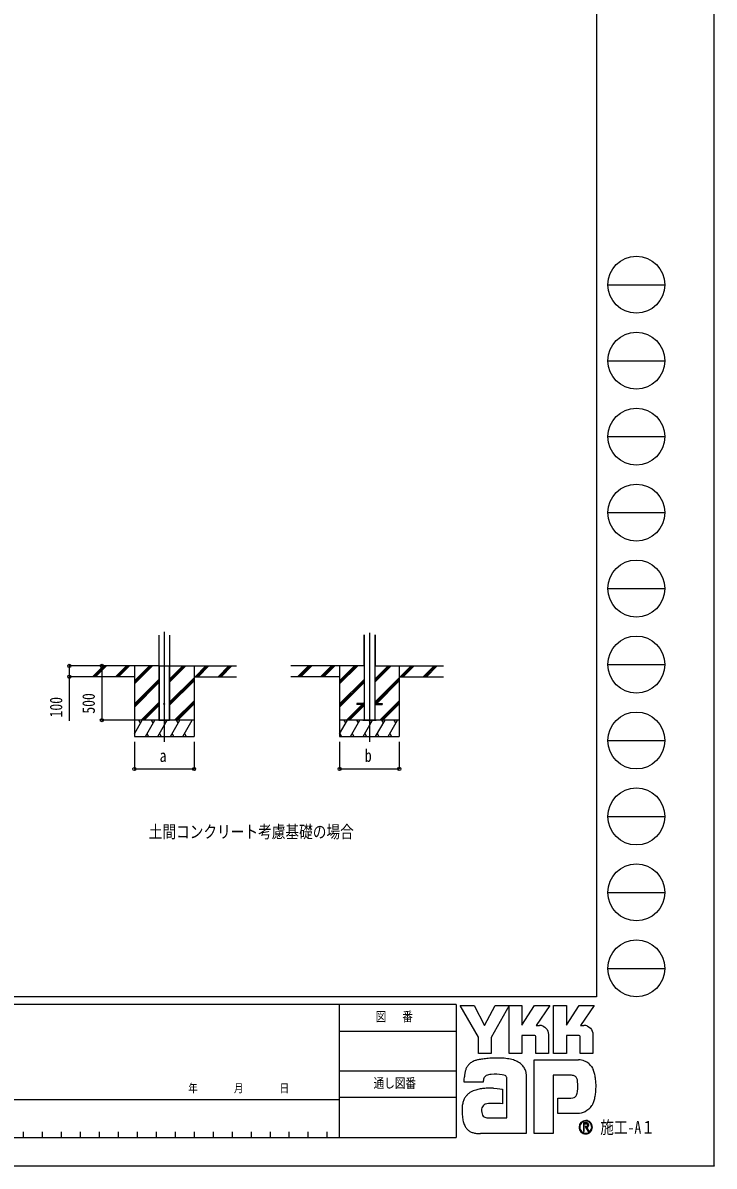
# Model space of a CAD drawing. Units: millimetres, scale not verified. Extents: x -14718 to 14718, y -10396 to 10396.
# Drawn here: x 8344 to 14718, y -10396 to 139 of the extents above; entities that cross this region are included whole.
import ezdxf
from ezdxf.enums import TextEntityAlignment as Align

# ---------------------------------------------------------------- set-up
doc = ezdxf.new("R2010")
doc.units = ezdxf.units.MM
doc.header["$LTSCALE"] = 50
for name, color, linetype in [('0-2_USER1', 3, 'Continuous'), ('0-3_YKK_12', 2, 'Continuous'), ('0-4_YKK_A1', 4, 'Continuous'), ('0-5_YKK_D', 6, 'Continuous'), ('0-6_YKK_ZWAK', 7, 'Continuous')]:
    doc.layers.add(name, color=color, linetype=linetype)
doc.styles.add('ＭＳ ゴシック', font='')
doc.styles.get('ＭＳ ゴシック').set_extended_font_data('MS Gothic')

msp = doc.modelspace()

# ---------------------------------------------------------------- linework, layer by layer
at = {"layer": '0-3_YKK_12'}
for p, q in [((9646.95, -5472.45), (9646.95, -6486.3)), ((11539.36, -5483.1), (11539.36, -6486.3))]:
    msp.add_line(p, q, dxfattribs=at)
at = {"layer": '0-4_YKK_A1'}
for p, q in [((9596.95, -5501.95), (9596.95, -6286.3)), ((9696.95, -5501.95), (9696.95, -6286.3)), ((9696.95, -5501.95), (9696.95, -6286.3)), ((11488.96, -5500.95), (11488.96, -5786.3)), ((11489.36, -5500.95), (11489.36, -6286.3)), ((11589.36, -5500.95), (11589.36, -6286.3)), ((11590.96, -5500.95), (11590.96, -5786.3)), ((9596.95, -5786.3), (8921, -5786.3)), ((8987.69, -5884.9), (9086.28, -5786.3)), ((9000.42, -5886.3), (9100.43, -5786.3)), ((9014.57, -5886.3), (9114.57, -5786.3)), ((9199.82, -5884.9), (9298.42, -5786.3)), ((9212.56, -5886.3), (9312.56, -5786.3)), ((9226.7, -5886.3), (9326.7, -5786.3)), ((9371.95, -5786.3), (9371.95, -6436.3)), ((9371.95, -5953.18), (9538.83, -5786.3)), ((9371.95, -5939.04), (9524.69, -5786.3)), ((9371.95, -5924.9), (9510.55, -5786.3)), ((9596.95, -5786.3), (9696.95, -5786.3)), ((9599.45, -5786.3), (9599.45, -6286.3)), ((9600.95, -5786.3), (9600.95, -6286.3)), ((9692.95, -5786.3), (9692.95, -6286.3)), ((9694.45, -5786.3), (9694.45, -6286.3)), ((9696.95, -5936.55), (9847.2, -5786.3)), ((9696.95, -5922.41), (9833.06, -5786.3)), ((9696.95, -5908.26), (9818.91, -5786.3)), ((9696.95, -5786.3), (10312.57, -5786.3)), ((9921.95, -5786.3), (9921.95, -6436.3)), ((9931.05, -5886.3), (10031.05, -5786.3)), ((9945.19, -5886.3), (10045.19, -5786.3)), ((9959.33, -5886.3), (10059.33, -5786.3)), ((10143.18, -5886.3), (10243.18, -5786.3)), ((10157.32, -5886.3), (10257.32, -5786.3)), ((10171.46, -5886.3), (10271.46, -5786.3)), ((11488.55, -5786.3), (10813.41, -5786.3)), ((10880.1, -5884.9), (10978.7, -5786.3)), ((10892.84, -5886.3), (10992.84, -5786.3)), ((10906.98, -5886.3), (11006.98, -5786.3)), ((11092.23, -5884.9), (11190.83, -5786.3)), ((11104.97, -5886.3), (11204.97, -5786.3)), ((11119.11, -5886.3), (11219.11, -5786.3)), ((11264.36, -5786.3), (11264.36, -6436.3)), ((11264.36, -5953.18), (11431.25, -5786.3)), ((11264.36, -5939.04), (11417.1, -5786.3)), ((11264.36, -5924.9), (11402.96, -5786.3)), ((11488.06, -5786.3), (11488.66, -5786.3)), ((11589.36, -5936.55), (11739.61, -5786.3)), ((11589.36, -5922.41), (11725.47, -5786.3)), ((11589.36, -5908.26), (11711.33, -5786.3)), ((11589.36, -5786.3), (11589.46, -5786.3)), ((11589.46, -5786.3), (11589.76, -5786.3)), ((11590.17, -5786.3), (12222.57, -5786.3)), ((11590.66, -5786.3), (11590.96, -5786.3)), ((11814.36, -5786.3), (11814.36, -6436.3)), ((11823.46, -5886.3), (11923.46, -5786.3)), ((11837.6, -5886.3), (11937.6, -5786.3)), ((11851.74, -5886.3), (11951.75, -5786.3)), ((12035.59, -5886.3), (12135.59, -5786.3)), ((12049.73, -5886.3), (12149.74, -5786.3)), ((12063.88, -5886.3), (12163.88, -5786.3)), ((9371.95, -5886.3), (8921, -5886.3)), ((9696.95, -6120.39), (9921.95, -5895.4)), ((9921.95, -5886.3), (10312.57, -5886.3)), ((11264.36, -5886.3), (10813.41, -5886.3)), ((11589.36, -6120.39), (11814.36, -5895.4)), ((11814.36, -5886.3), (12222.57, -5886.3)), ((9371.95, -6137.03), (9596.95, -5912.03)), ((9371.95, -6151.17), (9596.95, -5926.17)), ((9371.95, -6165.31), (9596.95, -5940.31)), ((9696.95, -6134.54), (9921.95, -5909.54)), ((9696.95, -6148.68), (9921.95, -5923.68)), ((11264.36, -6137.03), (11489.36, -5912.03)), ((11264.36, -6151.17), (11489.36, -5926.17)), ((11264.36, -6165.31), (11489.36, -5940.31)), ((11592.1, -6131.8), (11814.36, -5909.54)), ((11606.24, -6131.8), (11814.36, -5923.68)), ((9743.17, -6286.3), (9921.95, -6107.53)), ((11635.59, -6286.3), (11814.36, -6107.53)), ((9434.81, -6286.3), (9596.95, -6124.16)), ((9448.95, -6286.3), (9596.95, -6138.3)), ((9463.09, -6286.3), (9596.95, -6152.44)), ((9757.32, -6286.3), (9921.95, -6121.67)), ((9771.46, -6286.3), (9921.95, -6135.81)), ((11327.22, -6286.3), (11472.72, -6140.8)), ((11341.36, -6286.3), (11486.87, -6140.8)), ((11355.51, -6286.3), (11489.36, -6152.44)), ((11489.36, -6131.8), (11421.86, -6131.8)), ((11421.86, -6131.8), (11421.86, -6140.8)), ((11489.36, -6140.8), (11421.86, -6140.8)), ((11481.72, -6131.8), (11489.36, -6124.16)), ((11481.72, -6131.8), (11489.36, -6124.16)), ((11589.36, -6131.8), (11656.86, -6131.8)), ((11589.36, -6148.68), (11597.24, -6140.8)), ((11589.36, -6148.68), (11597.24, -6140.8)), ((11589.36, -6140.8), (11656.86, -6140.8)), ((11649.73, -6286.3), (11814.36, -6121.67)), ((11656.86, -6131.8), (11656.86, -6140.8)), ((11663.87, -6286.3), (11814.36, -6135.81)), ((9921.95, -6286.3), (9371.95, -6286.3)), ((9371.95, -6411.75), (9444.38, -6286.3)), ((9429.38, -6312.28), (9414.38, -6286.3)), ((9473.25, -6436.3), (9559.85, -6286.3)), ((9544.85, -6312.28), (9529.85, -6286.3)), ((9588.72, -6436.3), (9675.32, -6286.3)), ((9660.32, -6312.28), (9645.32, -6286.3)), ((9704.19, -6436.3), (9790.79, -6286.3)), ((9775.79, -6312.28), (9760.79, -6286.3)), ((9819.66, -6436.3), (9906.26, -6286.3)), ((11814.36, -6286.3), (11264.36, -6286.3)), ((11264.36, -6411.75), (11336.79, -6286.3)), ((11321.79, -6312.28), (11306.79, -6286.3)), ((11365.66, -6436.3), (11452.26, -6286.3)), ((11437.26, -6312.28), (11422.26, -6286.3)), ((11478.46, -6286.3), (11600.26, -6286.3)), ((11481.13, -6436.3), (11567.73, -6286.3)), ((11552.73, -6312.28), (11537.73, -6286.3)), ((11596.6, -6436.3), (11683.2, -6286.3)), ((11668.2, -6312.28), (11653.2, -6286.3)), ((11712.07, -6436.3), (11798.67, -6286.3)), ((11783.67, -6312.28), (11768.67, -6286.3)), ((9488.24, -6410.32), (9503.24, -6436.3)), ((9603.71, -6410.32), (9618.71, -6436.3)), ((9719.19, -6410.32), (9734.19, -6436.3)), ((9834.66, -6410.32), (9849.65, -6436.3)), ((11265.19, -6410.32), (11280.19, -6436.3)), ((11380.66, -6410.32), (11395.66, -6436.3)), ((11496.13, -6410.32), (11511.13, -6436.3)), ((11611.6, -6410.32), (11626.6, -6436.3)), ((11727.07, -6410.32), (11742.07, -6436.3)), ((9371.95, -6436.3), (9921.95, -6436.3)), ((11264.36, -6436.3), (11814.36, -6436.3))]:
    msp.add_line(p, q, dxfattribs=at)
for points in [[(9596.95, -5501.95), (9596.95, -6286.3), (9696.95, -6286.3)], [(11487.76, -5500.95), (11487.76, -5786.3), (11488.06, -5786.3)], [(11589.76, -5500.95), (11589.76, -5786.3), (11590.06, -5786.3), (11590.66, -5786.3)], [(11488.66, -5786.3), (11488.96, -5786.3), (11489.26, -5786.3), (11489.36, -5786.3)]]:
    msp.add_lwpolyline(points, dxfattribs=at)
msp.add_circle((9646.95, -6136.3), 5, dxfattribs=at)
at = {"layer": '0-5_YKK_D'}
for p, q in [((8920, -5786.3), (8770.95, -5786.3)), ((9071.95, -5786.3), (9071.95, -6286.3)), ((8920, -5886.3), (8770.95, -5886.3)), ((9370.95, -6286.3), (9070.95, -6286.3)), ((9371.95, -6486.3), (9371.95, -6737.3)), ((9921.95, -6486.3), (9921.95, -6737.3)), ((11264.36, -6486.3), (11264.36, -6736.3)), ((11814.36, -6486.3), (11814.36, -6736.3)), ((9371.95, -6736.3), (9921.95, -6736.3)), ((11264.36, -6735.3), (11814.36, -6735.3))]:
    msp.add_line(p, q, dxfattribs=at)
msp.add_lwpolyline([(8771.95, -5786.3), (8771.95, -5886.3), (8771.95, -6291.4)], dxfattribs=at)
for centre, radius in [((8771.95, -5786.3), 14.88), ((9071.95, -5786.3), 14.88), ((8771.95, -5886.3), 14.88), ((9071.95, -6286.3), 14.88), ((9371.95, -6736.3), 14.88), ((9921.95, -6736.3), 14.88), ((11264.36, -6735.3), 14.88), ((11814.36, -6735.3), 14.88), ((14715.1, -10393.8), 2.4)]:
    msp.add_circle(centre, radius, dxfattribs=at)
at = {"layer": '0-6_YKK_ZWAK'}
for p, q in [((13632.57, 9713.7), (13632.57, -8836.3)), ((13737.57, -2273.8), (14262.57, -2273.8)), ((13737.57, -2973.8), (14262.57, -2973.8)), ((13737.57, -3673.8), (14262.57, -3673.8)), ((13737.57, -4373.8), (14262.57, -4373.8)), ((13737.57, -5073.8), (14262.57, -5073.8)), ((13737.57, -5773.8), (14262.57, -5773.8)), ((13737.57, -6473.8), (14262.57, -6473.8)), ((13737.57, -7173.8), (14262.57, -7173.8)), ((13737.57, -7873.8), (14262.57, -7873.8)), ((13737.57, -8573.8), (14262.57, -8573.8)), ((13632.57, -8836.3), (-13667.43, -8836.3)), ((11261.32, -8906.3), (7647.57, -8906.3)), ((11261.32, -8906.3), (11261.32, -10131.3)), ((12337.57, -8906.3), (11261.32, -8906.3)), ((12337.57, -8906.3), (12337.57, -10131.3)), ((11261.32, -9151.3), (12337.57, -9151.3)), ((11261.32, -9518.8), (12337.57, -9518.8)), ((7647.57, -9781.3), (11261.32, -9781.3)), ((12337.57, -9763.8), (11261.32, -9763.8)), ((8347.57, -10078.8), (8347.57, -10131.3)), ((8522.57, -10078.8), (8522.57, -10131.3)), ((8697.57, -10078.8), (8697.57, -10131.3)), ((8872.57, -10078.8), (8872.57, -10131.3)), ((9047.57, -10078.8), (9047.57, -10131.3)), ((9222.57, -10078.8), (9222.57, -10131.3)), ((9397.57, -10078.8), (9397.57, -10131.3)), ((9572.57, -10078.8), (9572.57, -10131.3)), ((9747.57, -10078.8), (9747.57, -10131.3)), ((9922.57, -10078.8), (9922.57, -10131.3)), ((10097.57, -10078.8), (10097.57, -10131.3)), ((10272.57, -10078.8), (10272.57, -10131.3)), ((10447.57, -10078.8), (10447.57, -10131.3)), ((10622.57, -10078.8), (10622.57, -10131.3)), ((10797.57, -10078.8), (10797.57, -10131.3)), ((10972.57, -10078.8), (10972.57, -10131.3)), ((11147.57, -10078.8), (11147.57, -10131.3)), ((13533.36, -10092.73), (13533.36, -10092.73)), ((7647.57, -10131.3), (11261.32, -10131.3)), ((11261.32, -10131.3), (12337.57, -10131.3))]:
    msp.add_line(p, q, dxfattribs=at)
for points in [[(-14717.5, -10393.8), (14717.5, -10393.8), (14717.5, 10396.2), (-14717.5, 10396.2)], [(12376.07, -8916.8), (12504.91, -8916.8), (12601.65, -9099.15), (12698.14, -8916.8), (12827.07, -8916.8), (12661.85, -9210.77), (12661.85, -9358.27), (12544.34, -9358.27), (12544.34, -9206.8)]]:
    msp.add_lwpolyline(points, close=True, dxfattribs=at)
for points in [[(13056.91, -9191.93), (12945.69, -9191.93), (12945.69, -9358.14), (12827.2, -9358.14), (12827.2, -8916.8), (12945.69, -8916.8), (12945.69, -9097.35), (13062.24, -8916.8), (13201.44, -8916.8), (13076.56, -9099.54), (13080.98, -9099.54), (13085.87, -9099.54), (13090.88, -9099.54), (13095.71, -9099.54), (13100.03, -9099.54), (13103.51, -9099.54), (13105.84, -9099.54), (13106.68, -9099.54)], [(13466.29, -9191.93), (13355.19, -9191.93), (13355.19, -9358.27), (13236.64, -9358.27), (13236.64, -8916.8), (13355.19, -8916.8), (13355.19, -9097.35), (13471.61, -8916.8), (13610.81, -8916.8), (13485.93, -9099.54), (13490.4, -9099.54), (13495.31, -9099.54), (13500.33, -9099.54), (13505.15, -9099.54), (13509.45, -9099.54), (13512.91, -9099.54), (13515.22, -9099.54), (13516.06, -9099.54)], [(13140.77, -9106.55), (13154.92, -9114.63), (13166.9, -9125.17), (13176.54, -9137.72), (13183.64, -9151.82), (13188.04, -9167.04), (13189.54, -9182.92), (13189.54, -9358.56), (13073.94, -9358.56), (13073.94, -9208.73)], [(13550.19, -9106.55), (13564.38, -9114.63), (13576.41, -9125.17), (13586.09, -9137.72), (13593.24, -9151.82), (13597.66, -9167.04), (13599.18, -9182.92), (13599.18, -9358.27), (13483.31, -9358.27), (13483.31, -9208.73)], [(13401.04, -9559.07), (13234.18, -9559.07), (13234.18, -10096.3), (13059.31, -10096.3), (13059.31, -9416.57), (13465.73, -9416.57)], [(13575.5, -9464.59), (13586.9, -9478.99), (13595.45, -9492.93), (13601.41, -9505.55)], [(12616.79, -9561.89), (12608.65, -9566.47), (12602.31, -9572.06), (12597.51, -9578.59), (12594.02, -9585.98), (12591.62, -9594.16), (12590.06, -9603.04), (12589.12, -9612.56), (12588.55, -9622.64), (12413.61, -9623.06), (12414.12, -9599.13), (12415.09, -9572.25)], [(12976.98, -9515.88), (12981.95, -9535.96), (12984.76, -9557.45), (12985.65, -9580.35), (12985.65, -10096.3), (12563.43, -10096.3)], [(12683.81, -9678.15), (12716.93, -9680.33), (12742.96, -9683.25), (12759.99, -9685.98), (12766.09, -9687.61), (12766.09, -9821.45), (12746.73, -9819.41), (12725.5, -9818.26), (12703.76, -9817.82), (12682.9, -9817.88), (12664.29, -9818.27), (12649.29, -9818.78), (12639.29, -9819.23), (12635.65, -9819.42), (12620.52, -9822.19), (12607.47, -9826.52), (12596.51, -9832.44), (12587.63, -9839.99), (12580.84, -9849.19), (12576.14, -9860.07), (12573.53, -9872.65), (12573, -9886.97), (12574.67, -9902.71), (12578.01, -9915.73), (12582.82, -9926.26), (12588.89, -9934.56), (12596.01, -9940.88), (12603.97, -9945.47), (12612.56, -9948.57), (12621.56, -9950.43), (12807.42, -9950.43), (12807.42, -9606.56), (12807.47, -9599.74), (12807.12, -9593.08), (12806.24, -9586.65), (12804.75, -9580.56), (12802.52, -9574.89), (12799.45, -9569.72), (12795.43, -9565.14), (12790.36, -9561.24)], [(12790.36, -9561.24), (12779.46, -9556.96), (12762.03, -9553.33), (12739.79, -9550.66), (12714.48, -9549.23), (12687.79, -9549.34), (12661.47, -9551.29)], [(13460.39, -9662.29), (13460.17, -9640.01), (13459.11, -9619.94), (13456.6, -9602.32), (13452.03, -9587.37)], [(13560.97, -9872.2), (13544.82, -9884.75), (13528.01, -9894.62), (13510.64, -9901.98), (13492.85, -9907.02), (13474.77, -9909.91), (13456.52, -9910.83), (13276.76, -9910.83), (13276.76, -9769.62), (13378.13, -9769.62), (13396.82, -9769.36), (13413.25, -9767.77), (13427.35, -9763.63)], [(13561.12, -10017.89), (13561.04, -10015.84), (13560.78, -10013.86), (13560.36, -10011.97), (13559.77, -10010.16), (13559.01, -10008.44), (13558.09, -10006.83), (13557.02, -10005.33), (13555.78, -10003.94), (13554.16, -10002.51), (13552.36, -10001.26), (13550.39, -10000.2), (13548.26, -9999.32), (13545.97, -9998.64), (13543.54, -9998.15), (13540.97, -9997.85), (13538.27, -9997.75), (13511.74, -9997.75), (13511.74, -10075.79), (13519.76, -10075.79), (13519.76, -10005.71), (13538.27, -10005.71), (13540.18, -10005.77), (13541.98, -10005.96), (13543.66, -10006.27), (13545.22, -10006.7), (13546.65, -10007.25), (13547.95, -10007.91), (13549.11, -10008.69), (13550.13, -10009.58)], [(13553.26, -10017.89), (13552.77, -10021.64), (13551.43, -10024.6), (13549.41, -10026.85), (13546.91, -10028.49), (13544.1, -10029.6), (13541.17, -10030.29), (13538.29, -10030.64), (13535.65, -10030.73), (13528.71, -10030.73), (13532.21, -10036.69), (13555.13, -10076.05), (13564.3, -10076.05), (13542.2, -10038.17), (13544.27, -10037.76), (13546.24, -10037.23), (13548.12, -10036.6), (13549.88, -10035.86), (13551.54, -10035.01), (13553.08, -10034.05), (13554.49, -10032.99), (13555.78, -10031.81)]]:
    msp.add_lwpolyline(points, dxfattribs=at)
for centre in [(14000.07, -2273.8), (14000.07, -2973.8), (14000.07, -3673.8), (14000.07, -4373.8), (14000.07, -5073.8), (14000.07, -5773.8), (14000.07, -6473.8), (14000.07, -7173.8), (14000.07, -7873.8), (14000.07, -8573.8)]:
    msp.add_circle(centre, 262.5, dxfattribs=at)
for centre, radius, start, end in [((13106.86, -9186.96), 87.42, 78.26798, 90.11215), ((13108.11, -9180.6), 80.94, 66.19963, 78.22058), ((13516.23, -9187.12), 87.58, 78.27851, 90.10826), ((13517.43, -9180.98), 81.32, 66.2483, 78.23226), ((13057.53, -9208.33), 16.41, 358.57817, 92.1683), ((13466.98, -9208.25), 16.33, 358.29941, 92.43455), ((12547.28, -9546.24), 126.25, 138.03852, 152.12015), ((12547.26, -9546.83), 126.64, 122.60463, 137.83438), ((12564, -9573.91), 158.47, 108.37421, 122.42809), ((12590.52, -9668.22), 256.38, 100.93159, 107.35499), ((12677.19, -10088.66), 685.64, 97.86054, 101.37938), ((12717.87, -10371.33), 971.23, 94.90201, 97.9576), ((12720.64, -10393.96), 994, 91.6169, 94.94971), ((12716.79, -10233.01), 833.01, 87.51794, 91.66439), ((12727.61, -10001.02), 600.77, 81.92631, 87.59083), ((12759.56, -9782.11), 379.54, 73.67137, 82.05943), ((12806.94, -9623.51), 214.03, 60.60528, 73.9085), ((12826.34, -9584.83), 170.81, 52.17347, 59.90542), ((12843.69, -9562.37), 142.43, 43.55042, 52.14561), ((12853.25, -9553.13), 129.14, 34.48659, 43.50182), ((12853.31, -9552.93), 128.97, 25.58915, 34.43128), ((13459.09, -9603.55), 187.09, 78.73198, 87.96551), ((13464.58, -9575.49), 158.51, 69.03034, 78.69541), ((13469.69, -9561.85), 143.94, 59.39484, 68.9885), ((13472.06, -9557.7), 139.16, 50.3012, 59.3616), ((13471.19, -9558.68), 140.47, 42.05209, 50.28551), ((12732.32, -9590.4), 317.75, 171.55622, 176.72493), ((12624.64, -9574.33), 208.88, 163.48385, 171.57982), ((12570.62, -9558.31), 152.53, 152.2125, 163.4865), ((12662.97, -9671.5), 118.94, 102.4979, 112.84632), ((12685.98, -9770.78), 220.85, 96.37207, 102.75341), ((12841.84, -9558.31), 141.65, 17.43089, 25.54591), ((13402, -9644.84), 85.77, 77.94572, 90.63794), ((13409.45, -9609.86), 50.01, 60.20991, 77.92418), ((13414.28, -9600.77), 39.72, 39.8078, 59.75378), ((13407.49, -9605.96), 48.26, 22.65544, 39.38165), ((13401.82, -9598.64), 220.22, 14.76267, 25.00486), ((13266.76, -9635.45), 360.21, 7.9139, 14.95041), ((13131.85, -9655.07), 496.54, 2.54376, 8.01251), ((12624.58, -10049.45), 369.75, 99.87193, 106.59825), ((12644.25, -10160.25), 482.28, 94.78469, 99.91711), ((12653.83, -10270.5), 592.94, 90.80099, 94.81812), ((12655.28, -10352.59), 675.05, 87.57779, 90.82714), ((13062.71, -9664.32), 397.69, 355.2339, 0.29193), ((13076.59, -9660.56), 551.86, 352.8937, 357.82206), ((13054.52, -9659.14), 573.97, 357.76419, 2.60674), ((12573.6, -9855.81), 178.16, 153.89178, 164.94341), ((12547.25, -9843.14), 148.92, 142.04688, 153.80771), ((12542.16, -9839.5), 142.67, 130.60221, 141.94427), ((12550.56, -9849.6), 155.81, 120.60724, 130.53081), ((12567.15, -9877.81), 188.53, 112.58838, 120.58162), ((12589.48, -9931.45), 246.63, 106.61303, 112.59024), ((13411.02, -9726.8), 40.29, 293.91672, 314.09376), ((13405.52, -9721.95), 47.6, 314.78099, 333.92928), ((13370.17, -9704.78), 86.9, 334.00676, 347.34989), ((13273.74, -9682.45), 185.88, 347.14308, 355.40008), ((13346.92, -9711.71), 276.41, 339.22498, 347.31457), ((13192.02, -9675.57), 435.46, 347.15166, 352.97565), ((12733.47, -9881), 340.51, 174.55588, 182.47272), ((12923.74, -9878.01), 530.77, 181.90948, 187.89042), ((12631.44, -9871.23), 238.02, 164.97537, 174.56739), ((13444.3, -9740.65), 175.83, 311.57033, 318.66243), ((13423.95, -9722.8), 202.9, 318.67367, 325.29112), ((13476.26, -9761.79), 137.72, 326.23251, 339.61931), ((12700.42, -9909.42), 305.25, 187.80471, 196.36971), ((12582.52, -9944.25), 182.31, 196.3102, 208.20993), ((13533.46, -10037.46), 61.74, 90.09157, 179.92363), ((13533.07, -10037.26), 54.9, 134.8007, 180.12175), ((13533.23, -10036.95), 54.8, 89.86602, 135.149), ((13533.45, -10037.35), 61.63, 44.93442, 90.08536), ((13533.47, -10037.37), 55.21, 45.03108, 90.11509), ((13533.51, -10037.39), 55.2, 0.00643, 45.07115), ((13533.94, -10037.16), 61.15, 359.78949, 45.13288), ((12531.17, -9971.58), 124.15, 208.29777, 223.35561), ((12519.59, -9981.77), 108.73, 223.64205, 239.63663), ((12529.2, -9964.28), 128.68, 239.8785, 253.65355), ((12546.8, -9903.83), 191.64, 253.69102, 263.74909), ((12561.7, -9771.14), 325.16, 263.68487, 270.30455), ((13533.08, -10037.53), 61.37, 179.86065, 225.14399), ((13532.85, -10037.62), 54.68, 179.75513, 225.29722), ((13533.37, -10037.54), 61.57, 224.94536, 269.98445), ((13533.25, -10038.11), 54.62, 224.62822, 270.10973), ((13533.27, -10037.29), 55.44, 270.09072, 359.90926), ((13533.37, -10037.23), 61.88, 269.98802, 314.93777), ((13541.53, -10017.56), 11.73, 358.3894, 42.86139), ((13541.76, -10018.45), 19.37, 316.37674, 1.6565), ((13533.79, -10037.63), 61.3, 314.92572, 0.23508)]:
    msp.add_arc(centre, radius, start, end, dxfattribs=at)

# ---------------------------------------------------------------- texts
at = {"layer": '0-2_USER1', "style": 'ＭＳ ゴシック', "width": 0.8}
msp.add_text('土間コンクリート考慮基礎の場合', height=115.5, dxfattribs=at).set_placement((9504.5, -7407.3), align=Align.BOTTOM_LEFT)
at = {"layer": '0-5_YKK_D', "style": 'ＭＳ ゴシック', "width": 0.8}
for s, p in [('100', (8741.95, -6261.4)), ('500', (9041.95, -6226.56))]:
    msp.add_text(s, height=115.5, rotation=90, dxfattribs=at).set_placement(p, align=Align.BOTTOM_LEFT)
for s, p in [('a', (9604.95, -6706.3)), ('b', (11497.36, -6705.3))]:
    msp.add_text(s, height=115.5, dxfattribs=at).set_placement(p, align=Align.BOTTOM_LEFT)
at = {"layer": '0-6_YKK_ZWAK', "style": 'ＭＳ ゴシック', "width": 0.8}
for s, height, p in [('図\u3000 番', 89.81, (11596.91, -9090.05)), ('通し図番', 89.81, (11577.31, -9702.55)), ('年        月        日', 76.98, (9869.67, -9740.05)), ('施工-A１', 115.5, (13667.57, -10131.3))]:
    msp.add_text(s, height=height, dxfattribs=at).set_placement(p, align=Align.BOTTOM_LEFT)

doc.saveas('drawing.dxf')
